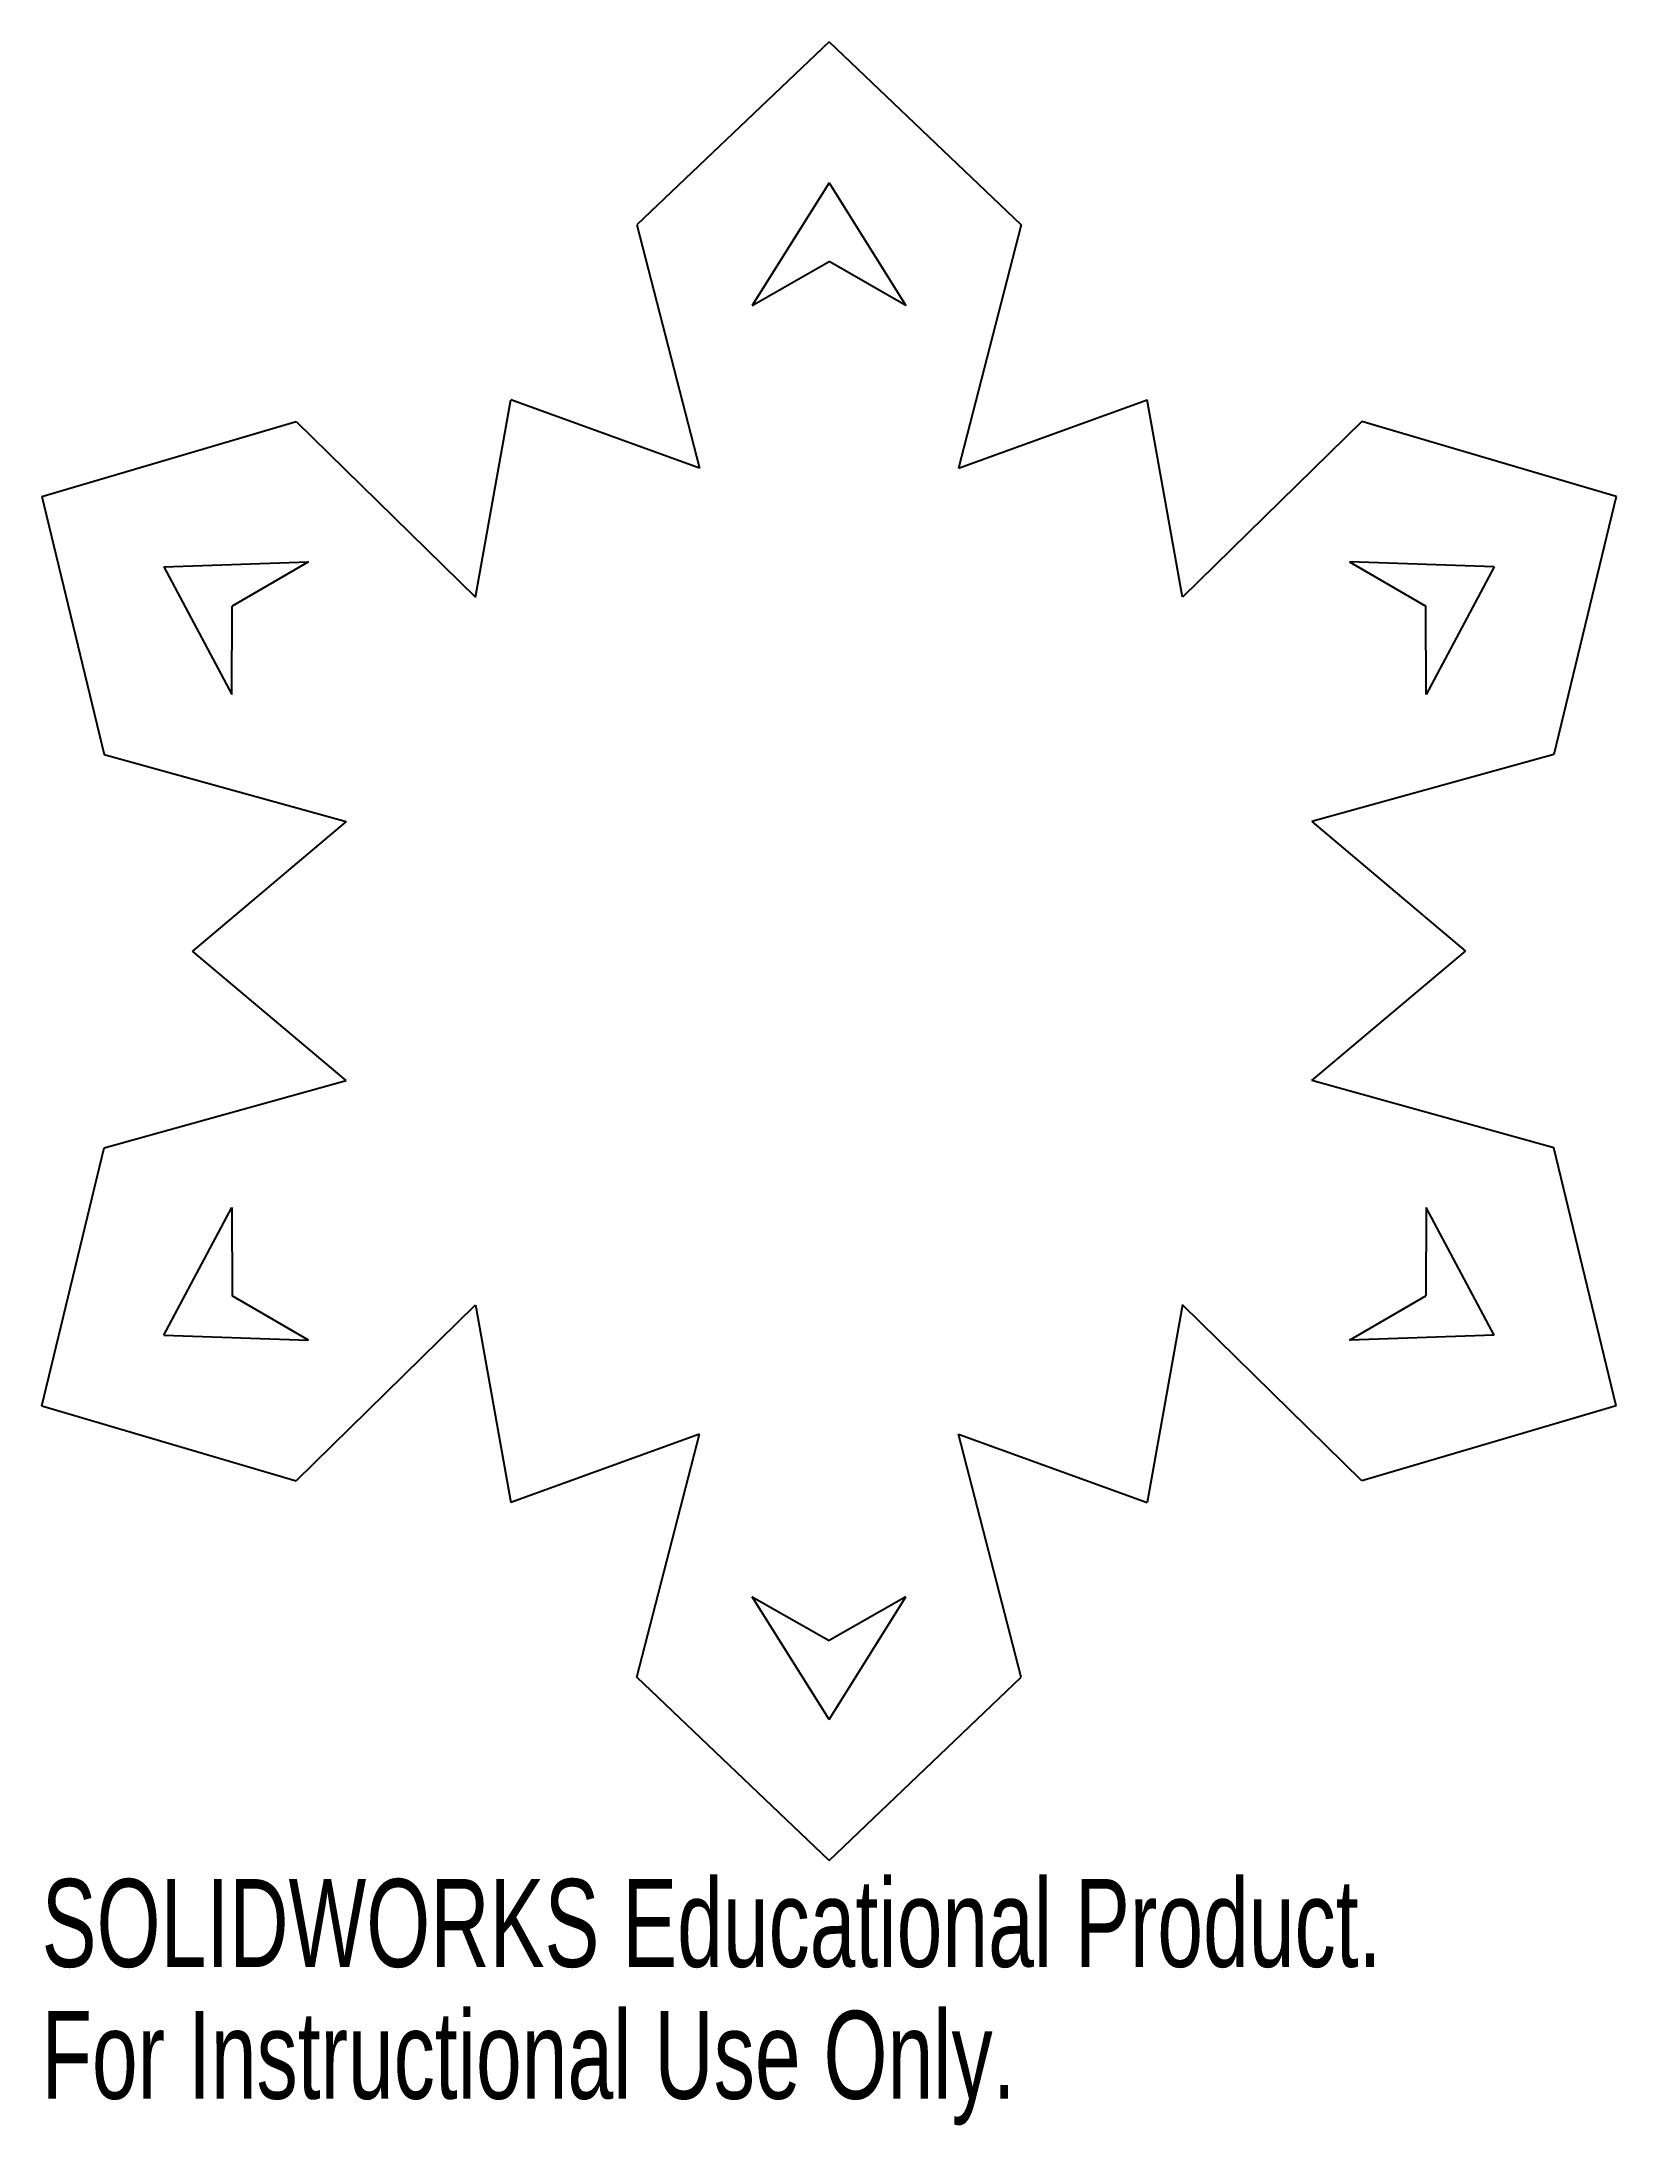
# Model space of a CAD drawing. Header units: millimetres. Extents: x -43 to 43, y -65 to 50.
import ezdxf

# ---------------------------------------------------------------- set-up
doc = ezdxf.new("R2010")
doc.units = ezdxf.units.MM
doc.styles.add('SLDTEXTSTYLE0', font='TXT', dxfattribs={"width": 0.7})

msp = doc.modelspace()

# ---------------------------------------------------------------- linework, layer by layer
at = {"color": 7, "linetype": 'Continuous', "lineweight": 25}
for p, q in [((0, 50), (-10.57, 39.93)), ((0, 50), (10.57, 39.93)), ((0, 42.24), (-4.22, 35.5)), ((0, 42.24), (4.22, 35.5)), ((-10.57, 39.93), (-7.12, 26.56)), ((10.57, 39.93), (7.12, 26.56)), ((-4.22, 35.5), (0, 37.91)), ((4.22, 35.5), (0, 37.91)), ((-19.45, 19.45), (-17.5, 30.31)), ((-7.12, 26.56), (-17.5, 30.31)), ((7.12, 26.56), (17.5, 30.31)), ((19.45, 19.45), (17.5, 30.31)), ((-43.3, 25), (-29.3, 29.12)), ((-29.3, 29.12), (-19.45, 19.45)), ((29.3, 29.12), (19.45, 19.45)), ((43.3, 25), (29.3, 29.12)), ((-43.3, 25), (-39.87, 10.81)), ((43.3, 25), (39.87, 10.81)), ((-36.58, 21.12), (-28.63, 21.4)), ((-36.58, 21.12), (-32.85, 14.1)), ((-28.63, 21.4), (-32.83, 18.96)), ((36.58, 21.12), (28.63, 21.4)), ((28.63, 21.4), (32.83, 18.96)), ((36.58, 21.12), (32.85, 14.1)), ((-32.85, 14.1), (-32.83, 18.96)), ((32.85, 14.1), (32.83, 18.96)), ((-39.87, 10.81), (-26.56, 7.12)), ((39.87, 10.81), (26.56, 7.12)), ((-26.56, 7.12), (-35, 0)), ((26.56, 7.12), (35, 0)), ((-26.56, -7.12), (-35, 0)), ((26.56, -7.12), (35, 0)), ((-39.87, -10.81), (-26.56, -7.12)), ((39.87, -10.81), (26.56, -7.12)), ((-43.3, -25), (-39.87, -10.81)), ((43.3, -25), (39.87, -10.81)), ((-36.58, -21.12), (-32.85, -14.1)), ((-32.85, -14.1), (-32.83, -18.96)), ((32.85, -14.1), (32.83, -18.96)), ((36.58, -21.12), (32.85, -14.1)), ((-28.63, -21.4), (-32.83, -18.96)), ((-29.3, -29.12), (-19.45, -19.45)), ((-19.45, -19.45), (-17.5, -30.31)), ((19.45, -19.45), (17.5, -30.31)), ((29.3, -29.12), (19.45, -19.45)), ((28.63, -21.4), (32.83, -18.96)), ((-36.58, -21.12), (-28.63, -21.4)), ((36.58, -21.12), (28.63, -21.4)), ((-43.3, -25), (-29.3, -29.12)), ((43.3, -25), (29.3, -29.12)), ((-7.12, -26.56), (-17.5, -30.31)), ((-10.57, -39.93), (-7.12, -26.56)), ((7.12, -26.56), (17.5, -30.31)), ((10.57, -39.93), (7.12, -26.56)), ((-4.22, -35.5), (0, -37.91)), ((0, -42.24), (-4.22, -35.5)), ((0, -42.24), (4.22, -35.5)), ((4.22, -35.5), (0, -37.91)), ((0, -50), (-10.57, -39.93)), ((0, -50), (10.57, -39.93))]:
    msp.add_line(p, q, dxfattribs=at)

# ---------------------------------------------------------------- texts
at = {"color": 7, "linetype": 'Continuous', "char_height": 4.8336, "attachment_point": 1, "style": 'SLDTEXTSTYLE0'}
for s, insert in [('SOLIDWORKS Educational Product.', (-43.3, -51.02)), ('For Instructional Use Only.', (-43.3, -58.27))]:
    msp.add_mtext(s, dxfattribs=dict(at, insert=insert))

doc.saveas('drawing.dxf')
